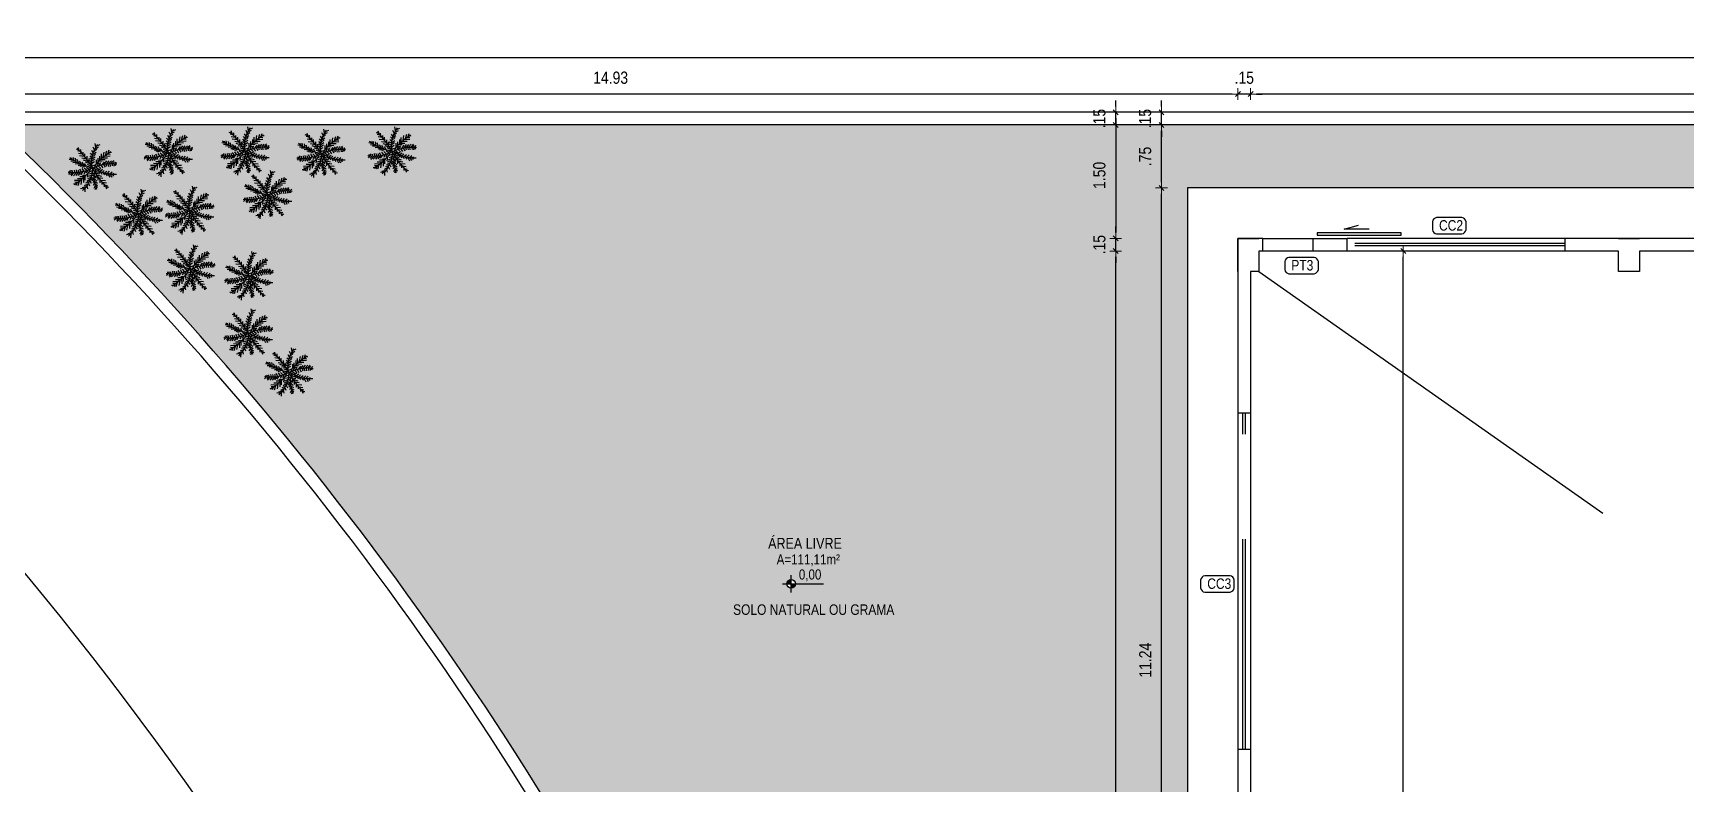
# Model space of a CAD drawing. Header units: millimetres. Extents: x 1170 to 1315, y 90 to 135.
# Drawn here: x 1252.54 to 1272.21, y 107.96 to 116.89 of the extents above; entities that cross this region are included whole.
import ezdxf
from ezdxf.enums import TextEntityAlignment as Align

# ---------------------------------------------------------------- set-up
doc = ezdxf.new("R2010")
doc.units = ezdxf.units.MM
doc.header["$LTSCALE"] = 20
doc.header["$MEASUREMENT"] = 0
doc.linetypes.add('HIDDEN', pattern=[0.375, 0.25, -0.125])
doc.linetypes.add('HIDDEN2', pattern=[0.1875, 0.125, -0.0625])
doc.layers.get('0').update_dxf_attribs({"linetype": 'CONTINUOUS'})
doc.layers.get('DEFPOINTS').update_dxf_attribs({"linetype": 'CONTINUOUS'})
for name, color, linetype in [('COTA', 7, 'CONTINUOUS'), ('E-hatch', 8, 'CONTINUOUS'), ('E-txt-g', 3, 'CONTINUOUS'), ('Indic_Corte_Vista', 2, 'CONTINUOUS'), ('LAYER1', 7, 'CONTINUOUS'), ('LAYER7', 4, 'CONTINUOUS'), ('VE', 118, 'CONTINUOUS'), ('VEGET', 76, 'CONTINUOUS')]:
    doc.layers.add(name, color=color, linetype=linetype)
for name, color, linetype, lineweight in [('E-Pen-C', 4, 'CONTINUOUS', 15), ('E-Pen-G', 3, 'CONTINUOUS', 30), ('E-Txt-W', 7, 'CONTINUOUS', 20)]:
    doc.layers.add(name, color=color, linetype=linetype, lineweight=lineweight)
doc.styles.add('F2', font='ARIALN.TTF')
doc.styles.add('REG60', font='romans.shx', dxfattribs={"width": 0.8, "height": 0.15})
doc.styles.add('REG80', font='romans.shx', dxfattribs={"width": 0.8, "height": 0.2})
doc.dimstyles.new('DIMENSION-1', dxfattribs={"dimtxt": 0.145, "dimasz": 0.07, "dimexe": 1, "dimexo": 0, "dimgap": 0.12, "dimtad": 1, "dimzin": 7, "dimdsep": 46, "dimtxsty": 'F2', "dimblk1": 'TRACO', "dimblk2": 'TRACO', "dimsah": 1, "dimcen": 1, "dimse1": 1, "dimse2": 1, "dimclrd": 4, "dimclre": 256, "dimclrt": 4, "dimadec": 8, "dimazin": 0, "dimtfac": 1, "dimtix": 1, "dimtmove": 2, "dimatfit": 3, "dimldrblk": 'TRACO', "dimfxl": 1, "dimtolj": 1, "dimtzin": 0, "dimarcsym": 0})

# ---------------------------------------------------------------- blocks, each defined once
blk = doc.blocks.new('TRACO')
at = {"layer": 'E-Pen-C'}
for p, q in [((-1, 0), (1, 0)), ((0, 1), (0, -1))]:
    blk.add_line(p, q, dxfattribs=at)
at = {"layer": 'E-Pen-G'}
blk.add_line((-0.42, -0.42), (0.42, 0.42), dxfattribs=at)
blk = doc.blocks.new('*D339')
at = {"layer": 'COTA', "color": 4, "linetype": 'Continuous', "lineweight": -2}
blk.add_line((1266.813, 116.162), (1252.022, 116.162), dxfattribs=at)
at = {"layer": 'DEFPOINTS', "color": 0, "linetype": 'Continuous'}
for p in [(1251.952, 116.162), (1251.952, 115.945), (1266.883, 114.445)]:
    blk.add_point(p, dxfattribs=at)
at = {"layer": 'COTA', "color": 4, "linetype": 'Continuous', "lineweight": -2, "xscale": 0.07, "yscale": 0.07, "zscale": 0.07, "rotation": 180}
blk.add_blockref('TRACO', (1251.952, 116.162), dxfattribs=at)
at = {"layer": 'COTA', "color": 4, "linetype": 'Continuous', "lineweight": -2, "xscale": 0.07, "yscale": 0.07, "zscale": 0.07}
blk.add_blockref('TRACO', (1266.883, 116.162), dxfattribs=at)
at = {"layer": 'COTA', "color": 4, "linetype": 'Continuous', "insert": (1259.418, 116.356), "char_height": 0.145, "attachment_point": 5, "style": 'F2'}
blk.add_mtext('\\A1;14.93', dxfattribs=at)
blk = doc.blocks.new('*D362')
at = {"layer": 'COTA', "color": 4, "linetype": 'Continuous', "lineweight": -2}
blk.add_line((1251.803, 116.599), (1294.712, 116.599), dxfattribs=at)
at = {"layer": 'DEFPOINTS', "color": 0, "linetype": 'Continuous'}
for p in [(1294.782, 116.599), (1251.733, 115.945), (1294.782, 115.945)]:
    blk.add_point(p, dxfattribs=at)
at = {"layer": 'COTA', "color": 4, "linetype": 'Continuous', "lineweight": -2, "xscale": 0.07, "yscale": 0.07, "zscale": 0.07, "rotation": 180}
blk.add_blockref('TRACO', (1251.733, 116.599), dxfattribs=at)
at = {"layer": 'COTA', "color": 4, "linetype": 'Continuous', "lineweight": -2, "xscale": 0.07, "yscale": 0.07, "zscale": 0.07}
blk.add_blockref('TRACO', (1294.782, 116.599), dxfattribs=at)
at = {"layer": 'COTA', "color": 4, "linetype": 'Continuous', "insert": (1273.257, 116.793), "char_height": 0.145, "attachment_point": 5, "style": 'F2'}
blk.add_mtext('\\A1;43.05', dxfattribs=at)
blk = doc.blocks.new('*D375')
at = {"layer": 'COTA', "color": 4, "linetype": 'Continuous', "lineweight": -2}
blk.add_line((1279.712, 116.162), (1267.103, 116.162), dxfattribs=at)
at = {"layer": 'DEFPOINTS', "color": 0, "linetype": 'Continuous'}
for p in [(1267.033, 116.162), (1279.782, 114.295), (1267.033, 114.05)]:
    blk.add_point(p, dxfattribs=at)
at = {"layer": 'COTA', "color": 4, "linetype": 'Continuous', "lineweight": -2, "xscale": 0.07, "yscale": 0.07, "zscale": 0.07, "rotation": 180}
blk.add_blockref('TRACO', (1267.033, 116.162), dxfattribs=at)
at = {"layer": 'COTA', "color": 4, "linetype": 'Continuous', "lineweight": -2, "xscale": 0.07, "yscale": 0.07, "zscale": 0.07}
blk.add_blockref('TRACO', (1279.782, 116.162), dxfattribs=at)
at = {"layer": 'COTA', "color": 4, "linetype": 'Continuous', "insert": (1273.408, 116.356), "char_height": 0.145, "attachment_point": 5, "style": 'F2'}
blk.add_mtext('\\A1;12.75', dxfattribs=at)
blk = doc.blocks.new('*D376')
at = {"layer": 'COTA', "color": 4, "linetype": 'Continuous', "lineweight": -2}
for p, q in [((1266.813, 116.162), (1266.743, 116.162)), ((1267.033, 116.162), (1266.883, 116.162)), ((1267.103, 116.162), (1267.173, 116.162))]:
    blk.add_line(p, q, dxfattribs=at)
at = {"layer": 'DEFPOINTS', "color": 0, "linetype": 'Continuous'}
for p in [(1266.883, 116.162), (1266.883, 114.445), (1267.033, 114.295)]:
    blk.add_point(p, dxfattribs=at)
at = {"layer": 'COTA', "color": 4, "linetype": 'Continuous', "lineweight": -2, "xscale": 0.07, "yscale": 0.07, "zscale": 0.07}
blk.add_blockref('TRACO', (1266.883, 116.162), dxfattribs=at)
at = {"layer": 'COTA', "color": 4, "linetype": 'Continuous', "lineweight": -2, "xscale": 0.07, "yscale": 0.07, "zscale": 0.07, "rotation": 180}
blk.add_blockref('TRACO', (1267.033, 116.162), dxfattribs=at)
at = {"layer": 'COTA', "color": 4, "linetype": 'Continuous', "insert": (1266.958, 116.356), "char_height": 0.145, "attachment_point": 5, "style": 'F2'}
blk.add_mtext('\\A1;.15', dxfattribs=at)
blk = doc.blocks.new('TXT-AMB75')
at = {"layer": 'E-txt-g', "style": 'REG80', "width": 0.8, "flags": 8}
blk.add_attdef('TXT', text='', height=0.2, dxfattribs=at).set_placement((0.005, 0.296), align=Align.CENTER)
at = {"layer": 'E-Txt-W', "style": 'REG60', "width": 0.8, "flags": 8}
blk.add_attdef('TXT', text='', height=0.15, dxfattribs=at).set_placement((0.005, 0.027), align=Align.CENTER)
blk = doc.blocks.new('NV')
at = {"color": 4, "linetype": 'ByBlock', "ltscale": 0.5}
for p, q in [((-1.611, 0.008), (-0.799, 0.008)), ((-1.439, -0.165), (-1.439, 0.18))]:
    blk.add_line(p, q, dxfattribs=at)
at = {"color": 4, "ltscale": 2.5}
blk.add_circle((-1.439, 0.008), 0.0864, dxfattribs=at)
at = {"color": 4}
for points in [[(-1.439, 0.008), (-1.5, 0.069), (-1.525, 0.008), (-1.519, 0.041)], [(-1.439, 0.008), (-1.439, 0.094), (-1.5, 0.069), (-1.472, 0.087)], [(-1.439, 0.008), (-1.352, 0.008), (-1.378, -0.054), (-1.359, -0.026)], [(-1.439, 0.008), (-1.378, -0.054), (-1.439, -0.079), (-1.406, -0.072)]]:
    blk.add_solid(points, dxfattribs=at)
at = {"layer": 'E-Txt-W', "color": 4, "ltscale": 2.5, "style": 'F2'}
blk.add_attdef('COTAPISO', (-1.306, 0.073), '', height=0.15, dxfattribs=at)
blk = doc.blocks.new('*D397')
at = {"layer": 'COTA', "color": 4, "linetype": 'Continuous', "lineweight": -2}
blk.add_line((1265.428, 115.875), (1265.428, 114.515), dxfattribs=at)
at = {"layer": 'DEFPOINTS', "color": 0, "linetype": 'Continuous'}
for p in [(1266.283, 115.945), (1265.428, 114.445), (1266.883, 114.445)]:
    blk.add_point(p, dxfattribs=at)
at = {"layer": 'COTA', "color": 4, "linetype": 'Continuous', "lineweight": -2, "xscale": 0.07, "yscale": 0.07, "zscale": 0.07}
for p, rotation in [((1265.428, 115.945), 90), ((1265.428, 114.445), 270)]:
    blk.add_blockref('TRACO', p, dxfattribs=dict(at, rotation=rotation))
at = {"layer": 'COTA', "color": 4, "linetype": 'Continuous', "insert": (1265.234, 115.195), "char_height": 0.145, "attachment_point": 5, "rotation": 90, "style": 'F2'}
blk.add_mtext('\\A1;1.50', dxfattribs=at)
blk = doc.blocks.new('FLOR2')
at = {"layer": 'VE', "color": 8}
for p, q in [((-80, 253), (-102, 282)), ((-75, 224), (-102, 246)), ((-66, 186), (-93, 208)), ((-83, 267), (-72, 290)), ((-77, 238), (-65, 269)), ((-69, 200), (-48, 241)), ((-61, 166), (-31, 214)), ((49, 200), (17, 234)), ((44, 167), (17, 210)), ((52, 229), (26, 258)), ((54, 258), (41, 273)), ((42, 157), (75, 195)), ((48, 191), (80, 229)), ((51, 215), (80, 258)), ((53, 244), (74, 286)), ((197, 193), (175, 202)), ((-248, 123), (-283, 102)), ((-229, 122), (-259, 154)), ((-209, 119), (-251, 98)), ((-190, -16), (-242, 10)), ((-171, 110), (-217, 98)), ((-195, 116), (-211, 147)), ((-162, -11), (-204, 23)), ((-143, 101), (-184, 85)), ((-138, -6), (-174, 21)), ((-157, 106), (-168, 137)), ((-111, 87), (-161, 77)), ((-104, -3), (-140, 24)), ((-129, 95), (-135, 128)), ((-92, 76), (-133, 60)), ((-79, 0), (-115, 28)), ((-71, 63), (-110, 47)), ((-101, 81), (-107, 115)), ((-58, 153), (-91, 179)), ((-84, 72), (-80, 98)), ((-45, 110), (-83, 141)), ((-50, 47), (-83, 34)), ((-36, 82), (-75, 107)), ((-35, -8), (-70, 1)), ((-28, 27), (-69, 0)), ((-61, 56), (-57, 90)), ((-51, 128), (-27, 175)), ((-25, 50), (-48, 61)), ((-39, 91), (-20, 146)), ((-31, 67), (-12, 113)), ((-19, 33), (-9, 79)), ((-11, 15), (8, 51)), ((17, 74), (2, 113)), ((27, 103), (7, 147)), ((8, 14), (8, 51)), ((35, 128), (17, 176)), ((18, -12), (54, 12)), ((19, 20), (55, 12)), ((23, 90), (60, 113)), ((29, 26), (26, 68)), ((31, 113), (65, 137)), ((44, 35), (83, 29)), ((55, 42), (49, 84)), ((81, 61), (67, 100)), ((67, 51), (106, 45)), ((74, 13), (115, -7)), ((105, 81), (90, 117)), ((98, 75), (137, 72)), ((104, 16), (130, 47)), ((125, 101), (109, 124)), ((116, 91), (160, 89)), ((142, 118), (121, 144)), ((123, 19), (159, -8)), ((128, 20), (162, 65)), ((158, 136), (135, 160)), ((135, 110), (178, 110)), ((147, 23), (189, -11)), ((151, 128), (196, 131)), ((174, 158), (153, 176)), ((188, 178), (161, 191)), ((162, 26), (196, 73)), ((166, 147), (213, 152)), ((175, 29), (226, 2)), ((180, 166), (207, 166)), ((190, 32), (234, 86)), ((193, 186), (219, 189)), ((209, 38), (259, 20)), ((228, 43), (249, 73)), ((234, 50), (270, 39)), ((256, 53), (276, 71)), ((-261, -36), (-297, -24)), ((-272, -40), (-292, -59)), ((-224, -25), (-274, -7)), ((-244, -31), (-265, -60)), ((-205, -20), (-249, -73)), ((-208, -174), (-234, -177)), ((-181, -135), (-229, -140)), ((-195, -154), (-223, -154)), ((-212, -181), (-190, -190)), ((-177, -14), (-211, -60)), ((-166, -116), (-211, -119)), ((-203, -166), (-176, -179)), ((-150, -98), (-193, -98)), ((-190, -146), (-168, -164)), ((-143, -7), (-178, -52)), ((-131, -79), (-176, -77)), ((-173, -124), (-150, -147)), ((-157, -105), (-137, -132)), ((-113, -62), (-153, -60)), ((-119, -4), (-145, -35)), ((-141, -88), (-124, -111)), ((-82, -38), (-121, -33)), ((-120, -69), (-105, -105)), ((-90, -3), (-117, -34)), ((-59, -22), (-98, -16)), ((-59, -171), (-98, -175)), ((-96, -49), (-82, -88)), ((-45, -138), (-81, -148)), ((-70, -29), (-64, -72)), ((-37, -114), (-69, -119)), ((-29, -85), (-68, -96)), ((-63, -179), (-44, -219)), ((-24, -57), (-62, -72)), ((-50, -150), (-41, -185)), ((-44, -15), (-41, -57)), ((-40, -122), (-28, -153)), ((-31, -100), (-17, -124)), ((-25, -70), (-13, -100)), ((-17, -15), (-5, -46)), ((5, -32), (-13, -79)), ((16, -54), (-3, -100)), ((24, -79), (5, -134)), ((10, -38), (32, -49)), ((36, -116), (12, -162)), ((46, -154), (15, -201)), ((21, -70), (60, -95)), ((30, -98), (67, -128)), ((33, -20), (32, -58)), ((54, -187), (32, -229)), ((42, -26), (71, -6)), ((42, -141), (76, -167)), ((51, -63), (59, -95)), ((51, -174), (78, -196)), ((54, -32), (57, -66)), ((64, -74), (111, -79)), ((66, -37), (101, -13)), ((75, -83), (82, -127)), ((80, -42), (82, -69)), ((87, -94), (128, -99)), ((89, -45), (126, -21)), ((102, -109), (98, -145)), ((99, -49), (112, -81)), ((109, -52), (156, -33)), ((109, -116), (150, -121)), ((121, -130), (119, -163)), ((129, -57), (142, -88)), ((131, -143), (171, -149)), ((138, -151), (135, -176)), ((144, -60), (181, -36)), ((146, -162), (178, -167)), ((159, -62), (176, -90)), ((173, -63), (216, -42)), ((198, -64), (220, -91)), ((213, -64), (249, -35)), ((232, -63), (268, -88)), ((240, -55), (269, -28)), ((-84, -217), (-113, -232)), ((-71, -194), (-111, -203)), ((-90, -226), (-81, -245)), ((-76, -202), (-60, -237)), ((62, -226), (49, -257)), ((67, -254), (56, -278)), ((59, -212), (86, -234)), ((65, -241), (86, -270))]:
    blk.add_line(p, q, dxfattribs=at)
for centre, radius, start, end in [((1088, 462), 1187, 188.516, 202.6061), ((-212, 435), 475, 295.4351, 330.987), ((-486, 269), 540, 336.1944, 2.2987), ((-27, -730), 732, 93.4205, 111.3892), ((-266, -219), 343, 41.079, 90.2435), ((196, -423), 475, 115.4351, 150.987), ((-482, 28), 467, 321.3423, 356.988), ((201, 279), 343, 232.5988, 281.7634), ((-1103, -450), 1187, 8.516, 22.6061), ((-112, 350), 262, 304.4561, 313.2891), ((11, 743), 732, 273.4205, 291.3892), ((-241, -435), 473, 32.1218, 54.7349)]:
    blk.add_arc(centre, radius, start, end, dxfattribs=at)
blk = doc.blocks.new('*D701')
at = {"layer": 'COTA', "color": 4, "linetype": 'Continuous', "lineweight": -2}
blk.add_line((1265.428, 98.378), (1265.428, 114.225), dxfattribs=at)
at = {"layer": 'DEFPOINTS', "color": 0, "linetype": 'Continuous'}
for p in [(1265.428, 114.295), (1267.033, 114.295), (1267.133, 98.308)]:
    blk.add_point(p, dxfattribs=at)
at = {"layer": 'COTA', "color": 4, "linetype": 'Continuous', "lineweight": -2, "xscale": 0.07, "yscale": 0.07, "zscale": 0.07}
for p, rotation in [((1265.428, 114.295), 90), ((1265.428, 98.308), 270)]:
    blk.add_blockref('TRACO', p, dxfattribs=dict(at, rotation=rotation))
at = {"layer": 'COTA', "color": 4, "linetype": 'Continuous', "insert": (1265.234, 106.302), "char_height": 0.145, "attachment_point": 5, "rotation": 90, "style": 'F2'}
blk.add_mtext('\\A1;15.99', dxfattribs=at)
blk = doc.blocks.new('*D702')
at = {"layer": 'COTA', "color": 4, "linetype": 'Continuous', "lineweight": -2}
for p, q in [((1265.428, 114.515), (1265.428, 114.585)), ((1265.428, 114.295), (1265.428, 114.445)), ((1265.428, 114.225), (1265.428, 114.155))]:
    blk.add_line(p, q, dxfattribs=at)
at = {"layer": 'DEFPOINTS', "color": 0, "linetype": 'Continuous'}
for p in [(1265.428, 114.445), (1267.033, 114.445), (1267.033, 114.295)]:
    blk.add_point(p, dxfattribs=at)
at = {"layer": 'COTA', "color": 4, "linetype": 'Continuous', "lineweight": -2, "xscale": 0.07, "yscale": 0.07, "zscale": 0.07}
for p, rotation in [((1265.428, 114.445), 270), ((1265.428, 114.295), 90)]:
    blk.add_blockref('TRACO', p, dxfattribs=dict(at, rotation=rotation))
at = {"layer": 'COTA', "color": 4, "linetype": 'Continuous', "insert": (1265.234, 114.37), "char_height": 0.145, "attachment_point": 5, "rotation": 90, "style": 'F2'}
blk.add_mtext('\\A1;.15', dxfattribs=at)
blk = doc.blocks.new('*D703')
at = {"layer": 'COTA', "color": 4, "linetype": 'Continuous', "lineweight": -2}
for p, q in [((1265.428, 116.015), (1265.428, 116.085)), ((1265.428, 115.795), (1265.428, 115.945)), ((1265.428, 115.725), (1265.428, 115.655))]:
    blk.add_line(p, q, dxfattribs=at)
at = {"layer": 'DEFPOINTS', "color": 0, "linetype": 'Continuous'}
for p in [(1265.428, 115.945), (1266.283, 115.945), (1266.283, 115.795)]:
    blk.add_point(p, dxfattribs=at)
at = {"layer": 'COTA', "color": 4, "linetype": 'Continuous', "lineweight": -2, "xscale": 0.07, "yscale": 0.07, "zscale": 0.07}
for p, rotation in [((1265.428, 115.945), 270), ((1265.428, 115.795), 90)]:
    blk.add_blockref('TRACO', p, dxfattribs=dict(at, rotation=rotation))
at = {"layer": 'COTA', "color": 4, "linetype": 'Continuous', "insert": (1265.234, 115.87), "char_height": 0.145, "attachment_point": 5, "rotation": 90, "style": 'F2'}
blk.add_mtext('\\A1;.15', dxfattribs=at)
blk = doc.blocks.new('*D706')
at = {"layer": 'COTA', "color": 4, "linetype": 'Continuous', "lineweight": -2}
blk.add_line((1265.973, 103.879), (1265.973, 114.975), dxfattribs=at)
at = {"layer": 'DEFPOINTS', "color": 0, "linetype": 'Continuous'}
for p in [(1265.973, 115.045), (1266.283, 115.045), (1266.283, 103.809)]:
    blk.add_point(p, dxfattribs=at)
at = {"layer": 'COTA', "color": 4, "linetype": 'Continuous', "lineweight": -2, "xscale": 0.07, "yscale": 0.07, "zscale": 0.07}
for p, rotation in [((1265.973, 115.045), 90), ((1265.973, 103.809), 270)]:
    blk.add_blockref('TRACO', p, dxfattribs=dict(at, rotation=rotation))
at = {"layer": 'COTA', "color": 4, "linetype": 'Continuous', "insert": (1265.78, 109.427), "char_height": 0.145, "attachment_point": 5, "rotation": 90, "style": 'F2'}
blk.add_mtext('\\A1;11.24', dxfattribs=at)
blk = doc.blocks.new('*D707')
at = {"layer": 'COTA', "color": 4, "linetype": 'Continuous', "lineweight": -2}
blk.add_line((1265.973, 115.115), (1265.973, 115.725), dxfattribs=at)
at = {"layer": 'DEFPOINTS', "color": 0, "linetype": 'Continuous'}
for p in [(1265.973, 115.795), (1266.283, 115.795), (1266.283, 115.045)]:
    blk.add_point(p, dxfattribs=at)
at = {"layer": 'COTA', "color": 4, "linetype": 'Continuous', "lineweight": -2, "xscale": 0.07, "yscale": 0.07, "zscale": 0.07}
for p, rotation in [((1265.973, 115.795), 90), ((1265.973, 115.045), 270)]:
    blk.add_blockref('TRACO', p, dxfattribs=dict(at, rotation=rotation))
at = {"layer": 'COTA', "color": 4, "linetype": 'Continuous', "insert": (1265.779, 115.42), "char_height": 0.145, "attachment_point": 5, "rotation": 90, "style": 'F2'}
blk.add_mtext('\\A1;.75', dxfattribs=at)
blk = doc.blocks.new('*D708')
at = {"layer": 'COTA', "color": 4, "linetype": 'Continuous', "lineweight": -2}
for p, q in [((1265.973, 116.015), (1265.973, 116.085)), ((1265.973, 115.795), (1265.973, 115.945)), ((1265.973, 115.725), (1265.973, 115.655))]:
    blk.add_line(p, q, dxfattribs=at)
at = {"layer": 'DEFPOINTS', "color": 0, "linetype": 'Continuous'}
for p in [(1265.973, 115.945), (1266.283, 115.945), (1266.283, 115.795)]:
    blk.add_point(p, dxfattribs=at)
at = {"layer": 'COTA', "color": 4, "linetype": 'Continuous', "lineweight": -2, "xscale": 0.07, "yscale": 0.07, "zscale": 0.07}
for p, rotation in [((1265.973, 115.945), 270), ((1265.973, 115.795), 90)]:
    blk.add_blockref('TRACO', p, dxfattribs=dict(at, rotation=rotation))
at = {"layer": 'COTA', "color": 4, "linetype": 'Continuous', "insert": (1265.778, 115.87), "char_height": 0.145, "attachment_point": 5, "rotation": 90, "style": 'F2'}
blk.add_mtext('\\A1;.15', dxfattribs=at)
blk = doc.blocks.new('*D718')
at = {"layer": 'COTA', "color": 4, "linetype": 'Continuous', "lineweight": -2}
blk.add_line((1268.85, 98.378), (1268.85, 114.225), dxfattribs=at)
at = {"layer": 'DEFPOINTS', "color": 0, "linetype": 'Continuous'}
for p in [(1267.133, 114.295), (1268.85, 114.295), (1267.133, 98.308)]:
    blk.add_point(p, dxfattribs=at)
at = {"layer": 'COTA', "color": 4, "linetype": 'Continuous', "lineweight": -2, "xscale": 0.07, "yscale": 0.07, "zscale": 0.07}
for p, rotation in [((1268.85, 114.295), 90), ((1268.85, 98.308), 270)]:
    blk.add_blockref('TRACO', p, dxfattribs=dict(at, rotation=rotation))
at = {"layer": 'COTA', "color": 4, "linetype": 'Continuous', "insert": (1268.656, 106.302), "char_height": 0.145, "attachment_point": 5, "rotation": 90, "style": 'F2'}
blk.add_mtext('\\A1;15.99', dxfattribs=at)

msp = doc.modelspace()

# ---------------------------------------------------------------- hatches: boundary and pattern name
at = {"layer": 'E-hatch'}
h = msp.add_hatch(dxfattribs=at)
h.set_pattern_fill('GRASS', color=8, scale=0.2, style=0)
h.paths.add_polyline_path([(1252.111, 115.795), (1266.283, 115.795), (1266.283, 115.045), (1266.283, 103.875), (1266.283, 103.809), (1260.791, 103.808), (1260.358, 104.694), (1259.743, 105.867), (1258.82, 107.469), (1257.796, 109.07), (1256.796, 110.488), (1255.813, 111.767), (1254.719, 113.076), (1253.932, 113.951), (1253.048, 114.876), (1252.546, 115.376)])
h.paths.add_polyline_path([(1261.566, 110.335), (1261.566, 110.387), (1261.546, 110.383), (1261.529, 110.372)], flags=24)
h.paths.add_polyline_path([(1261.566, 110.335), (1261.529, 110.372), (1261.518, 110.355), (1261.514, 110.335)], flags=24)
h.paths.add_polyline_path([(1261.566, 110.335), (1261.617, 110.335), (1261.613, 110.316), (1261.602, 110.299)], flags=24)
h.paths.add_polyline_path([(1261.566, 110.335), (1261.602, 110.299), (1261.585, 110.287), (1261.566, 110.284)], flags=24)
edge = h.paths.add_edge_path(flags=16)
edge.add_line((1261.566, 110.232), (1261.566, 110.439))
edge = h.paths.add_edge_path(flags=16)
edge.add_arc((1261.566, 110.335), 0.0518, 0, 360)
edge = h.paths.add_edge_path(flags=16)
edge.add_line((1261.462, 110.335), (1261.949, 110.335))
h.paths.add_polyline_path([(1261.622, 110.327), (1261.962, 110.327), (1261.962, 110.543), (1261.622, 110.543)], flags=24)
h.paths.add_polyline_path([(1261.252, 110.711), (1262.211, 110.711), (1262.211, 110.957), (1261.252, 110.957)], flags=24)
h.paths.add_polyline_path([(1261.357, 110.507), (1262.182, 110.507), (1262.182, 110.723), (1261.357, 110.723)], flags=24)
h.paths.add_polyline_path([(1265.929, 115.264), (1265.929, 115.568), (1265.627, 115.568), (1265.627, 115.264)], flags=24)
h.paths.add_polyline_path([(1265.384, 114.993), (1265.384, 115.388), (1265.082, 115.388), (1265.082, 114.993)], flags=24)
h.paths.add_polyline_path([(1265.384, 114.214), (1265.384, 114.518), (1265.082, 114.518), (1265.082, 114.214)], flags=24)
h.paths.add_polyline_path([(1265.931, 109.178), (1265.931, 109.667), (1265.629, 109.667), (1265.629, 109.178)], flags=24)
h.paths.add_polyline_path([(1265.384, 106.053), (1265.384, 106.541), (1265.082, 106.541), (1265.082, 106.053)], flags=24)
h.paths.add_polyline_path([(1263.34, 104.263), (1263.736, 104.263), (1263.736, 104.565), (1263.34, 104.565)], flags=24)
h.paths.add_polyline_path([(1260.843, 109.932), (1262.827, 109.932), (1262.827, 110.125), (1260.843, 110.125)], flags=24)
h = msp.add_hatch(dxfattribs=at)
h.set_pattern_fill('GRASS', color=8, scale=0.2, style=0)
h.paths.add_polyline_path([(1266.283, 115.045), (1289.032, 115.045), (1289.032, 115.795), (1266.283, 115.795)])
h.paths.add_polyline_path([(1276.8, 115.504), (1276.8, 115.556), (1276.78, 115.552), (1276.763, 115.54)], flags=24)
h.paths.add_polyline_path([(1276.8, 115.504), (1276.763, 115.54), (1276.752, 115.524), (1276.748, 115.504)], flags=24)
h.paths.add_polyline_path([(1276.8, 115.504), (1276.852, 115.504), (1276.848, 115.484), (1276.837, 115.467)], flags=24)
h.paths.add_polyline_path([(1276.8, 115.504), (1276.837, 115.467), (1276.82, 115.456), (1276.8, 115.452)], flags=24)
edge = h.paths.add_edge_path(flags=16)
edge.add_line((1276.8, 115.4), (1276.8, 115.607))
edge = h.paths.add_edge_path(flags=16)
edge.add_arc((1276.8, 115.504), 0.0518, 0, 360)
edge = h.paths.add_edge_path(flags=16)
edge.add_line((1276.696, 115.504), (1277.184, 115.504))
h.paths.add_polyline_path([(1276.857, 115.495), (1277.196, 115.495), (1277.196, 115.712), (1276.857, 115.712)], flags=24)
h.paths.add_polyline_path([(1275.083, 115.415), (1276.042, 115.415), (1276.042, 115.661), (1275.083, 115.661)], flags=24)
h.paths.add_polyline_path([(1275.226, 115.21), (1275.975, 115.21), (1275.975, 115.427), (1275.226, 115.427)], flags=24)
h.paths.add_polyline_path([(1276.068, 115.206), (1278.052, 115.206), (1278.052, 115.4), (1276.068, 115.4)], flags=24)
h.paths.add_polyline_path([(1278.531, 114.993), (1278.531, 115.388), (1278.229, 115.388), (1278.229, 114.993)], flags=9)
h.paths.add_polyline_path([(1284.473, 114.993), (1284.473, 115.388), (1284.171, 115.388), (1284.171, 114.993)], flags=9)
h.paths.add_polyline_path([(1284.003, 115.264), (1284.003, 115.568), (1283.701, 115.568), (1283.701, 115.264)], flags=24)
h.paths.add_polyline_path([(1288.503, 114.917), (1288.503, 115.313), (1288.201, 115.313), (1288.201, 114.917)], flags=9)

# ---------------------------------------------------------------- linework, layer by layer
at = {"layer": 'COTA', "color": 8, "linetype": 'Continuous'}
msp.add_line((1267.181, 114.445), (1268.181, 114.445), dxfattribs=at)
at = {"layer": 'COTA', "color": 8, "linetype": 'HIDDEN'}
msp.add_line((1267.133, 114.05), (1289.532, 98.308), dxfattribs=at)
at = {"layer": 'COTA', "color": 4, "linetype": 'Continuous'}
for points in [[(1269.597, 114.643, 0.331371), (1269.547, 114.693), (1269.247, 114.693, 0.332506), (1269.197, 114.643), (1269.197, 114.548, 0.330378), (1269.247, 114.498), (1269.547, 114.498, 0.331371), (1269.597, 114.548)], [(1267.84, 114.169, 0.331371), (1267.79, 114.219), (1267.489, 114.219, 0.332506), (1267.439, 114.169), (1267.439, 114.075, 0.330378), (1267.489, 114.024), (1267.79, 114.025, 0.331371), (1267.84, 114.075)], [(1266.839, 110.381, 0.331371), (1266.789, 110.431), (1266.489, 110.431, 0.332506), (1266.439, 110.381), (1266.439, 110.287, 0.330378), (1266.489, 110.236), (1266.789, 110.237, 0.331371), (1266.839, 110.287)]]:
    msp.add_lwpolyline(points, format="xyb", close=True, dxfattribs=at)
at = {"layer": 'COTA', "color": 7, "linetype": 'Continuous'}
msp.add_lwpolyline([(1268.443, 114.553), (1268.146, 114.553), (1268.318, 114.601)], dxfattribs=at)
at = {"layer": 'Indic_Corte_Vista', "color": 5}
msp.add_line((1289.632, 115.795), (1252.111, 115.795), dxfattribs=at)
at = {"layer": 'Indic_Corte_Vista', "color": 8}
msp.add_line((1266.283, 115.045), (1266.283, 103.808), dxfattribs=at)
at = {"layer": 'Indic_Corte_Vista', "color": 7}
msp.add_lwpolyline([(1268.827, 114.512), (1267.825, 114.512), (1267.825, 114.482), (1268.827, 114.482)], close=True, dxfattribs=at)
at = {"layer": 'Indic_Corte_Vista', "color": 5}
for radius, start, end in [(40.225, 25.362, 47.0068), (40.375, 25.3479, 46.469)]:
    msp.add_arc((1224.303, 86.523), radius, start, end, dxfattribs=at)
at = {"layer": 'Indic_Corte_Vista', "color": 8}
msp.add_ellipse((1221.546, 84.714), major_axis=(-40.226, 0), ratio=0.99981, start_param=3.448195, end_param=3.944068, dxfattribs=at)
at = {"layer": 'LAYER7', "color": 5, "linetype": 'Continuous'}
for p, q in [((1294.782, 115.945), (1251.733, 115.945)), ((1266.883, 114.445), (1266.883, 103.808)), ((1267.181, 114.445), (1266.883, 114.445)), ((1267.181, 114.295), (1267.181, 114.445)), ((1289.632, 114.445), (1268.181, 114.445)), ((1268.181, 114.295), (1268.181, 114.445)), ((1271.413, 114.295), (1268.181, 114.295)), ((1275.943, 114.295), (1271.663, 114.295))]:
    msp.add_line(p, q, dxfattribs=at)
at = {"layer": 'LAYER7', "color": 8, "linetype": 'Continuous'}
msp.add_line((1289.032, 115.045), (1266.283, 115.045), dxfattribs=at)
at = {"layer": 'LAYER7', "color": 8, "linetype": 'HIDDEN2'}
for p, q in [((1268.181, 114.295), (1267.181, 114.295)), ((1267.774, 114.445), (1267.774, 114.295)), ((1270.774, 114.385), (1267.774, 114.385)), ((1270.774, 114.355), (1267.774, 114.355)), ((1270.774, 114.445), (1270.774, 114.295)), ((1267.033, 112.365), (1266.883, 112.365)), ((1266.943, 108.365), (1266.943, 112.365)), ((1266.973, 108.365), (1266.973, 112.365)), ((1267.033, 108.365), (1266.883, 108.365))]:
    msp.add_line(p, q, dxfattribs=at)
at = {"layer": 'LAYER7', "color": 5, "linetype": 'Continuous'}
for points in [[(1266.883, 114.05), (1266.883, 114.445), (1267.133, 114.445)], [(1267.133, 114.295), (1267.133, 114.05), (1267.033, 114.05)], [(1267.181, 114.295), (1267.133, 114.295)], [(1271.413, 114.295), (1268.181, 114.295)], [(1271.413, 114.445), (1271.663, 114.445)], [(1271.663, 114.295), (1271.663, 114.05), (1271.413, 114.05), (1271.413, 114.295)], [(1275.943, 114.295), (1271.663, 114.295)], [(1267.033, 114.05), (1267.033, 106.499)]]:
    msp.add_lwpolyline(points, dxfattribs=at)

# ---------------------------------------------------------------- block references
ref = msp.add_blockref('TXT-AMB75', (1261.766, 110.547), dxfattribs=dict(xscale=0.7290000000000001, yscale=0.7290000000000001, zscale=0.7290000000000001))
ref.add_attrib('TXT', 'ÁREA LIVRE', dxfattribs={"layer": 'E-txt-g', "color": 2, "height": 0.13, "style": 'F2'}).set_placement((1261.731, 110.752), align=Align.CENTER)
ref.add_attrib('TXT', 'A=111,11m²', dxfattribs={"layer": 'E-Txt-W', "height": 0.12, "style": 'F2'}).set_placement((1261.77, 110.566), align=Align.CENTER)
ref = msp.add_blockref('NV', (1262.429, 110.331), dxfattribs=dict(xscale=0.6, yscale=0.6, zscale=0.6))
ref.add_attrib('COTAPISO', '0,00', (1261.658, 110.387), dxfattribs={"layer": 'E-Txt-W', "color": 4, "ltscale": 2.5, "height": 0.12, "style": 'F2'})
at = {"layer": 'VEGET', "ltscale": 0.35, "extrusion": (0, 0, -1), "xscale": 0.001015840794525151, "yscale": 0.001015840794525151, "zscale": -0.001015840794525151, "rotation": 306.8674586725334}
for p in [(-1254.156, 115.449), (-1255.07, 115.468), (-1255.974, 115.44), (-1256.819, 115.466), (-1253.252, 115.27), (-1255.337, 114.948), (-1253.798, 114.725), (-1254.409, 114.762), (-1254.42, 114.066), (-1255.114, 113.983), (-1255.107, 113.304), (-1255.588, 112.838)]:
    msp.add_blockref('FLOR2', p, dxfattribs=at)

# ---------------------------------------------------------------- texts
at = {"layer": 'LAYER1', "color": 4, "linetype": 'Continuous', "style": 'F2'}
for s, p in [('CC2', (1269.276, 114.662, 1.83)), ('PT3', (1267.518, 114.188, 1.83)), ('CC3', (1266.518, 110.4, 1.83)), ('SOLO NATURAL OU GRAMA', (1260.875, 110.091, 1.83))]:
    msp.add_text(s, height=0.1246, dxfattribs=at).set_placement(p, align=Align.TOP_LEFT)

# ---------------------------------------------------------------- dimensions: what is measured, and where the dimension line sits
at = {"layer": 'COTA', "color": 7, "linetype": 'Continuous'}
for base, p1, p2, override, picture, middle in [((1294.782, 116.599), (1251.733, 115.945), (1294.782, 115.945), {"dimadec": 0, "dimfxl": 0.06}, '*D362', (1273.257, 116.793)), ((1251.952, 116.162), (1266.883, 114.445), (1251.952, 115.945), {"dimadec": 0, "dimfxl": 0.06}, '*D339', (1259.418, 116.356)), ((1266.883, 116.162), (1267.033, 114.295), (1266.883, 114.445), {"dimadec": 0, "dimfxl": 0.04}, '*D376', (1266.958, 116.356)), ((1267.033, 116.162), (1279.782, 114.295), (1267.033, 114.05), {"dimadec": 0, "dimfxl": 0.04}, '*D375', (1273.408, 116.356))]:
    dim = msp.add_linear_dim(base=base, p1=p1, p2=p2, dimstyle='DIMENSION-1', override=override, dxfattribs=at)
    dim.commit()
    dim.dimension.update_dxf_attribs({"geometry": picture, "text_midpoint": middle})
for base, p1, p2, override, picture, middle in [((1265.428, 115.945), (1266.283, 115.795), (1266.283, 115.945), {"dimadec": 0, "dimfxl": 0.15}, '*D703', (1265.234, 115.87)), ((1265.973, 115.945), (1266.283, 115.795), (1266.283, 115.945), {"dimadec": 0, "dimfxl": 0.15}, '*D708', (1265.778, 115.87)), ((1265.428, 114.445), (1266.283, 115.945), (1266.883, 114.445), {"dimadec": 0, "dimfxl": 0.04}, '*D397', (1265.234, 115.195)), ((1265.973, 115.795), (1266.283, 115.045), (1266.283, 115.795), {"dimadec": 0, "dimfxl": 0.15}, '*D707', (1265.779, 115.42)), ((1265.973, 115.045), (1266.283, 103.809), (1266.283, 115.045), {"dimadec": 0, "dimfxl": 0.15}, '*D706', (1265.78, 109.427)), ((1265.428, 114.445), (1267.033, 114.295), (1267.033, 114.445), {"dimadec": 0, "dimfxl": 0.15}, '*D702', (1265.234, 114.37)), ((1265.428, 114.295), (1267.133, 98.308), (1267.033, 114.295), {"dimadec": 0, "dimfxl": 0.15}, '*D701', (1265.234, 106.302)), ((1268.85, 114.295), (1267.133, 98.308), (1267.133, 114.295), {"dimadec": 0, "dimfxl": 0.15}, '*D718', (1268.656, 106.302))]:
    dim = msp.add_linear_dim(base=base, p1=p1, p2=p2, angle=90, dimstyle='DIMENSION-1', override=override, dxfattribs=at)
    dim.commit()
    dim.dimension.update_dxf_attribs({"geometry": picture, "text_midpoint": middle})

doc.saveas('drawing.dxf')
